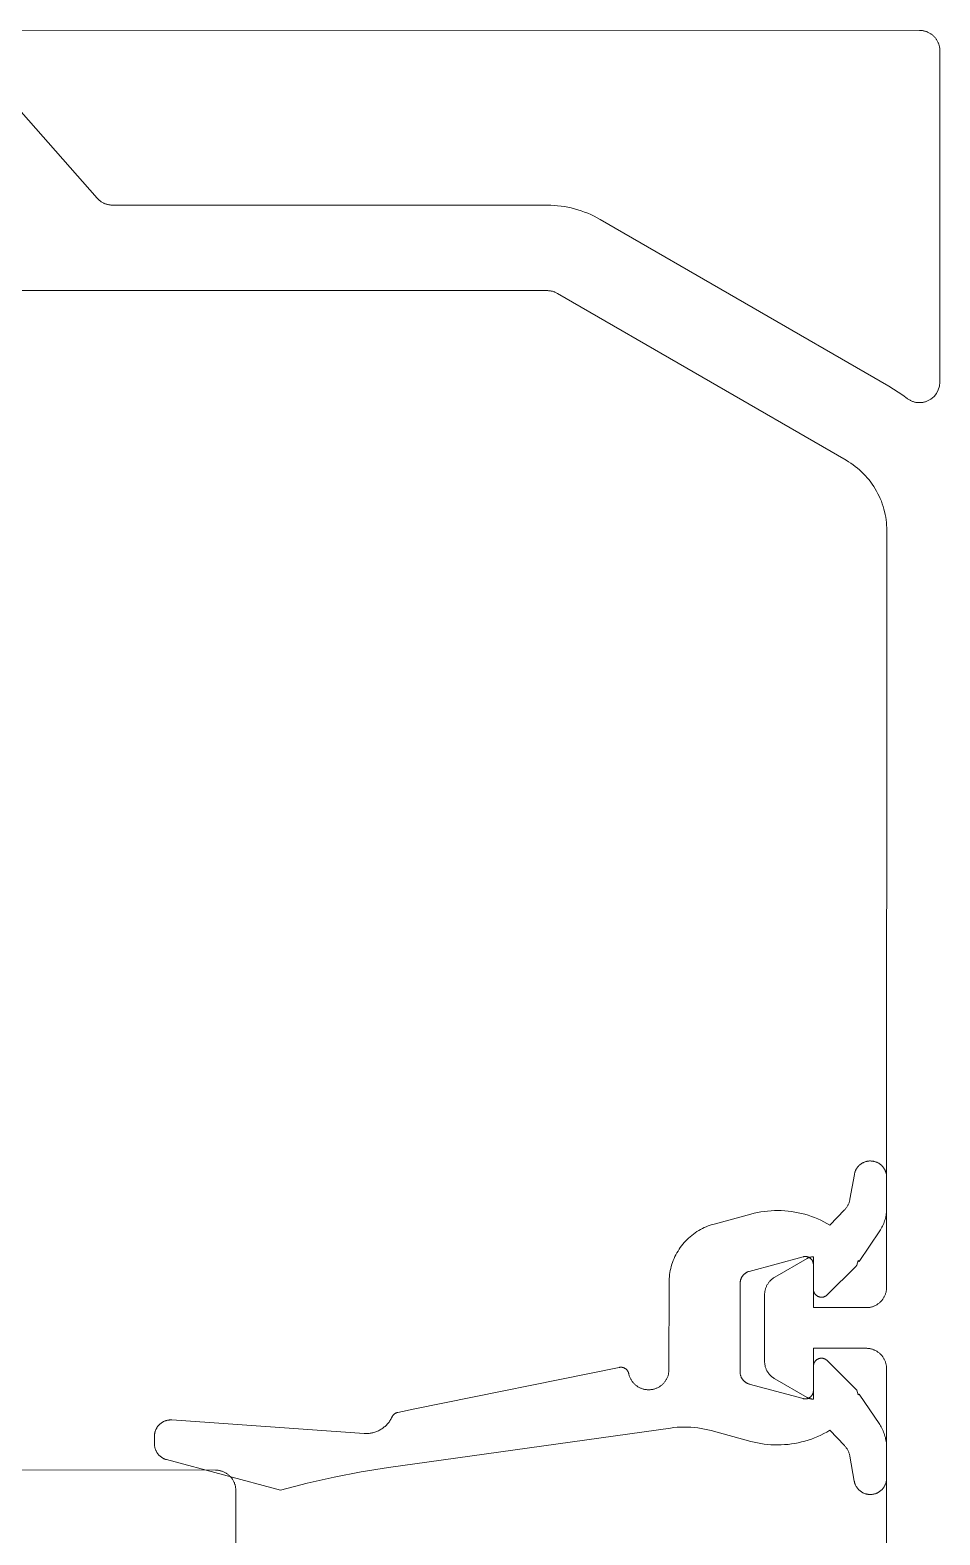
# Model space of a CAD drawing. Header units: metres. Extents: x 19 to 230, y -653 to -519.
# Drawn here: x 27.09404 to 27.11641, y -529.96404 to -529.92705 of the extents above; entities that cross this region are included whole.
import ezdxf

# ---------------------------------------------------------------- set-up
doc = ezdxf.new("R2010")
doc.units = ezdxf.units.M
doc.header["$LTSCALE"] = 0.0125
doc.layers.add('05Fenster', color=171, linetype='Continuous', lineweight=15)
doc.layers.add('Fenster2', color=161, linetype='Continuous', lineweight=5)

# ---------------------------------------------------------------- blocks, each defined once
blk = doc.blocks.new('ElementFe seite')
at = {"layer": 'Fenster2', "flags": 128}
for points in [[(59.8, 176.047), (59.8, 147.2)], [(75.799, 150.2), (75.799, 167.3)], [(59.8, 149.894), (59.8, 149.908), (59.801, 149.922), (59.802, 149.935), (59.804, 149.949), (59.806, 149.963), (59.809, 149.976), (59.812, 149.99), (59.815, 150.003), (59.819, 150.016), (59.824, 150.029), (59.828, 150.042), (59.834, 150.055), (59.84, 150.067), (59.846, 150.08), (59.852, 150.092), (59.859, 150.104), (59.867, 150.115), (59.875, 150.127), (59.883, 150.138), (59.892, 150.149), (59.9, 150.159), (59.91, 150.169), (59.919, 150.179), (59.929, 150.189), (59.94, 150.198), (59.95, 150.207), (59.961, 150.215), (59.973, 150.223), (59.984, 150.231), (59.996, 150.238), (60.008, 150.245), (60.02, 150.251), (60.032, 150.257), (60.045, 150.263), (60.058, 150.268), (60.071, 150.273), (60.084, 150.277), (60.097, 150.281), (60.111, 150.284), (60.124, 150.287), (60.138, 150.289), (60.151, 150.291), (60.165, 150.292), (60.179, 150.293), (60.193, 150.294), (60.206, 150.294), (60.22, 150.293), (60.234, 150.293), (60.248, 150.291), (60.261, 150.289), (60.275, 150.287), (60.289, 150.284), (60.302, 150.281), (60.315, 150.277), (60.328, 150.273), (60.341, 150.268), (60.354, 150.263), (60.367, 150.258), (60.379, 150.252), (60.392, 150.245), (60.404, 150.238), (60.415, 150.231), (60.427, 150.223), (60.438, 150.215), (60.449, 150.207), (60.46, 150.198), (60.47, 150.189), (60.48, 150.18), (60.49, 150.17), (60.499, 150.16), (60.508, 150.149), (60.517, 150.138), (60.525, 150.127), (60.533, 150.116), (60.54, 150.104), (60.547, 150.093), (60.554, 150.08), (60.56, 150.068), (60.566, 150.056), (60.571, 150.043), (60.576, 150.03), (60.581, 150.017), (60.585, 150.004), (60.588, 149.99), (60.591, 149.977), (60.594, 149.963)], [(76.299, 149.7), (76.282, 149.7), (76.265, 149.701), (76.248, 149.702), (76.231, 149.704), (76.215, 149.707), (76.198, 149.71), (76.181, 149.714), (76.165, 149.718), (76.148, 149.723), (76.132, 149.729), (76.116, 149.735), (76.1, 149.741), (76.085, 149.748), (76.069, 149.756), (76.054, 149.764), (76.04, 149.773), (76.025, 149.782), (76.011, 149.791), (75.997, 149.801), (75.984, 149.812), (75.971, 149.823), (75.958, 149.834), (75.946, 149.846), (75.934, 149.859), (75.923, 149.871), (75.912, 149.884), (75.901, 149.898), (75.891, 149.911), (75.881, 149.926), (75.872, 149.94), (75.864, 149.955), (75.856, 149.97), (75.848, 149.985), (75.841, 150.001), (75.834, 150.016), (75.828, 150.032), (75.823, 150.049), (75.818, 150.065), (75.814, 150.081), (75.81, 150.098), (75.807, 150.115), (75.804, 150.132), (75.802, 150.149), (75.801, 150.166), (75.8, 150.183), (75.799, 150.2)], [(59.8, 149.131), (59.8, 149.894)], [(60.594, 149.963), (60.702, 149.351)], [(72.042, 149.634), (72.714, 149.74), (73.381, 149.869), (74.043, 150.02), (74.7, 150.194)], [(74.7, 150.194), (77.504, 149.443)], [(65.115, 148.661), (71.4, 149.544)], [(71.4, 149.544), (72.042, 149.634)], [(85.799, 149.7), (76.299, 149.7)], [(59.969, 148.574), (59.951, 148.603), (59.933, 148.633), (59.916, 148.664), (59.9, 148.695), (59.886, 148.726), (59.872, 148.758), (59.86, 148.791), (59.848, 148.824), (59.838, 148.857), (59.829, 148.89), (59.822, 148.924), (59.815, 148.958), (59.81, 148.993), (59.805, 149.027), (59.802, 149.062), (59.801, 149.096), (59.8, 149.131)], [(60.702, 149.351), (60.705, 149.334), (60.709, 149.317), (60.714, 149.3), (60.719, 149.283), (60.724, 149.267), (60.731, 149.251), (60.737, 149.235), (60.745, 149.219), (60.753, 149.204), (60.761, 149.188), (60.77, 149.173), (60.779, 149.159), (60.789, 149.145), (60.8, 149.131), (60.811, 149.117), (60.822, 149.104), (60.834, 149.091)], [(60.834, 149.091), (61.194, 148.716)], [(77.504, 149.443), (77.517, 149.439), (77.53, 149.435), (77.543, 149.43), (77.556, 149.425), (77.568, 149.419), (77.581, 149.413), (77.593, 149.407), (77.605, 149.4), (77.616, 149.393), (77.628, 149.385), (77.639, 149.377), (77.65, 149.369), (77.661, 149.36), (77.671, 149.351), (77.681, 149.341), (77.691, 149.331), (77.7, 149.321), (77.709, 149.311), (77.717, 149.3), (77.726, 149.289), (77.733, 149.277), (77.741, 149.266), (77.748, 149.254), (77.754, 149.242), (77.761, 149.229), (77.766, 149.217), (77.772, 149.204), (77.777, 149.191), (77.781, 149.178), (77.785, 149.165), (77.788, 149.152), (77.791, 149.138), (77.794, 149.125), (77.796, 149.111), (77.798, 149.098), (77.799, 149.084), (77.8, 149.07), (77.8, 149.056)], [(61.194, 148.716), (61.267, 148.758), (61.341, 148.798), (61.416, 148.835), (61.493, 148.87), (61.57, 148.902), (61.649, 148.931), (61.729, 148.958), (61.809, 148.982), (61.89, 149.003), (61.972, 149.022), (62.055, 149.038), (62.138, 149.051), (62.221, 149.061), (62.305, 149.068), (62.389, 149.073), (62.473, 149.075), (62.557, 149.074), (62.641, 149.07), (62.725, 149.063), (62.808, 149.053), (62.891, 149.041), (62.974, 149.026), (63.056, 149.008), (63.137, 148.988)], [(63.137, 148.988), (64.113, 148.723)], [(64.113, 148.723), (64.195, 148.703), (64.277, 148.685), (64.36, 148.67), (64.443, 148.657), (64.527, 148.648), (64.611, 148.641), (64.695, 148.637), (64.779, 148.636), (64.863, 148.638), (64.947, 148.643), (65.031, 148.65), (65.115, 148.661)], [(72.644, 148.797), (72.62, 148.798), (72.596, 148.799), (72.572, 148.798), (72.548, 148.797), (72.524, 148.795), (72.5, 148.792), (72.476, 148.788), (72.452, 148.784), (72.428, 148.778), (72.405, 148.772), (72.382, 148.765), (72.359, 148.758), (72.336, 148.749), (72.314, 148.74), (72.292, 148.729), (72.27, 148.719), (72.249, 148.707), (72.228, 148.695), (72.208, 148.682), (72.188, 148.668), (72.169, 148.653), (72.15, 148.638), (72.131, 148.623), (72.113, 148.606), (72.096, 148.589), (72.08, 148.572), (72.064, 148.554), (72.048, 148.535), (72.033, 148.516), (72.019, 148.496), (72.006, 148.476), (71.993, 148.455), (71.981, 148.434), (71.97, 148.413), (71.96, 148.391)], [(77.372, 148.466), (72.644, 148.797)], [(77.8, 148.865), (77.8, 148.851), (77.799, 148.838), (77.798, 148.824), (77.796, 148.81), (77.794, 148.796), (77.791, 148.782), (77.788, 148.769), (77.785, 148.755), (77.78, 148.742), (77.776, 148.729), (77.771, 148.716), (77.765, 148.703), (77.76, 148.69), (77.753, 148.678), (77.746, 148.665), (77.739, 148.653), (77.732, 148.642), (77.724, 148.63), (77.715, 148.619), (77.706, 148.608), (77.697, 148.598), (77.688, 148.588), (77.678, 148.578), (77.668, 148.568), (77.657, 148.559), (77.646, 148.55), (77.635, 148.542), (77.624, 148.534), (77.612, 148.526), (77.6, 148.519), (77.588, 148.512), (77.575, 148.506), (77.563, 148.5), (77.55, 148.495), (77.537, 148.49), (77.524, 148.485), (77.51, 148.481), (77.497, 148.477), (77.483, 148.474), (77.469, 148.472), (77.456, 148.469), (77.442, 148.468), (77.428, 148.466), (77.414, 148.466), (77.4, 148.465), (77.386, 148.466), (77.372, 148.466)], [(77.8, 149.056), (77.8, 148.865)], [(60.472, 147.825), (59.969, 148.574)], [(71.96, 148.391), (71.957, 148.385), (71.953, 148.379), (71.95, 148.373), (71.946, 148.367), (71.942, 148.361), (71.938, 148.355), (71.934, 148.35), (71.93, 148.345), (71.925, 148.339), (71.92, 148.334), (71.915, 148.329), (71.91, 148.325), (71.905, 148.32), (71.899, 148.316), (71.894, 148.312), (71.888, 148.308), (71.882, 148.304), (71.876, 148.301), (71.87, 148.297), (71.864, 148.294), (71.857, 148.291), (71.851, 148.289), (71.844, 148.286), (71.838, 148.284), (71.831, 148.282), (71.824, 148.28), (71.818, 148.279)], [(71.4, 148.194), (66.374, 147.171)], [(71.818, 148.279), (71.4, 148.194)], [(60.5, 147.844), (60.472, 147.825)], [(60.534, 147.732), (60.5, 147.844)], [(60.559, 147.702), (60.534, 147.732)], [(61.259, 147.002), (60.559, 147.702)], [(61.6, 147.95), (61.61, 147.95), (61.62, 147.949), (61.629, 147.949), (61.639, 147.947), (61.649, 147.946), (61.659, 147.944), (61.668, 147.942), (61.678, 147.94), (61.687, 147.937), (61.696, 147.934), (61.706, 147.931), (61.715, 147.927), (61.724, 147.923), (61.733, 147.919), (61.741, 147.915), (61.75, 147.91)], [(61.6, 146.7), (61.6, 147.95)], [(61.852, 147.937), (61.846, 147.939), (61.839, 147.94), (61.832, 147.942), (61.825, 147.943), (61.818, 147.943), (61.811, 147.944), (61.804, 147.944), (61.798, 147.944), (61.791, 147.944), (61.784, 147.943), (61.777, 147.943), (61.77, 147.942), (61.763, 147.941), (61.756, 147.939), (61.75, 147.938), (61.743, 147.936), (61.736, 147.934), (61.73, 147.931), (61.723, 147.929), (61.717, 147.926), (61.711, 147.923), (61.705, 147.92), (61.699, 147.916), (61.693, 147.913), (61.687, 147.909), (61.681, 147.905), (61.676, 147.901), (61.67, 147.896), (61.665, 147.892), (61.66, 147.887), (61.655, 147.882), (61.651, 147.877), (61.646, 147.872), (61.642, 147.866), (61.638, 147.861), (61.634, 147.855), (61.63, 147.849), (61.626, 147.843), (61.623, 147.837), (61.62, 147.831), (61.617, 147.825), (61.614, 147.818), (61.612, 147.812), (61.61, 147.805), (61.608, 147.799), (61.606, 147.792), (61.604, 147.785), (61.603, 147.779), (61.602, 147.772), (61.601, 147.765), (61.6, 147.758), (61.6, 147.751), (61.6, 147.744)], [(61.6, 147.744), (61.6, 147.144)], [(61.75, 147.91), (62.55, 147.448)], [(63.178, 147.578), (61.852, 147.937)], [(66.139, 147.326), (66.135, 147.343), (66.13, 147.359), (66.125, 147.376), (66.12, 147.393), (66.113, 147.409), (66.107, 147.425), (66.099, 147.441), (66.091, 147.456), (66.083, 147.471), (66.074, 147.486), (66.064, 147.501), (66.054, 147.515), (66.044, 147.529), (66.033, 147.543), (66.021, 147.556), (66.009, 147.569), (65.997, 147.581), (65.984, 147.593), (65.971, 147.604), (65.957, 147.615), (65.944, 147.626), (65.929, 147.636), (65.915, 147.645), (65.9, 147.654), (65.884, 147.663), (65.869, 147.671), (65.853, 147.678), (65.837, 147.685), (65.821, 147.691), (65.804, 147.697), (65.787, 147.702), (65.771, 147.706), (65.754, 147.71), (65.736, 147.713), (65.719, 147.716), (65.702, 147.718), (65.685, 147.72), (65.667, 147.721), (65.65, 147.721), (65.632, 147.721), (65.615, 147.72), (65.597, 147.718), (65.58, 147.716), (65.563, 147.713), (65.546, 147.71), (65.529, 147.706), (65.512, 147.702), (65.495, 147.696), (65.479, 147.691), (65.462, 147.684), (65.446, 147.678), (65.431, 147.67), (65.415, 147.662), (65.4, 147.654), (65.385, 147.645), (65.37, 147.635), (65.356, 147.625), (65.342, 147.615), (65.328, 147.604), (65.315, 147.592), (65.303, 147.581), (65.29, 147.568), (65.278, 147.555), (65.267, 147.542), (65.256, 147.529), (65.245, 147.515), (65.235, 147.5), (65.226, 147.486), (65.217, 147.471), (65.208, 147.456), (65.201, 147.44), (65.193, 147.424), (65.186, 147.408), (65.18, 147.392), (65.174, 147.375), (65.169, 147.359), (65.165, 147.342), (65.161, 147.325), (65.158, 147.308), (65.155, 147.291), (65.153, 147.273), (65.151, 147.256), (65.15, 147.238), (65.15, 147.221)], [(62.55, 147.448), (62.565, 147.439), (62.58, 147.429), (62.594, 147.419), (62.608, 147.409), (62.621, 147.398), (62.635, 147.386), (62.647, 147.375), (62.66, 147.362), (62.672, 147.349), (62.683, 147.336), (62.694, 147.323), (62.705, 147.309), (62.715, 147.295), (62.724, 147.28), (62.733, 147.265), (62.741, 147.25), (62.749, 147.234), (62.757, 147.218), (62.764, 147.202), (62.77, 147.186), (62.776, 147.169), (62.781, 147.153), (62.785, 147.136), (62.789, 147.119), (62.792, 147.102), (62.795, 147.085), (62.797, 147.067), (62.799, 147.05), (62.8, 147.032), (62.8, 147.015)], [(63.4, 147.288), (63.4, 147.299), (63.399, 147.309), (63.398, 147.319), (63.397, 147.329), (63.396, 147.34), (63.394, 147.35), (63.391, 147.36), (63.389, 147.37), (63.386, 147.38), (63.382, 147.389), (63.379, 147.399), (63.375, 147.408), (63.371, 147.418), (63.366, 147.427), (63.361, 147.436), (63.356, 147.445), (63.35, 147.454), (63.344, 147.462), (63.338, 147.471), (63.332, 147.479), (63.325, 147.486), (63.318, 147.494), (63.311, 147.501), (63.304, 147.509), (63.296, 147.515), (63.288, 147.522), (63.28, 147.528), (63.271, 147.534), (63.263, 147.54), (63.254, 147.546), (63.245, 147.551), (63.236, 147.556), (63.227, 147.56), (63.217, 147.564), (63.208, 147.568), (63.198, 147.572), (63.188, 147.575), (63.178, 147.578)], [(63.4, 145.099), (63.4, 147.288)], [(66.374, 147.171), (66.368, 147.17), (66.361, 147.169), (66.354, 147.168), (66.347, 147.168), (66.34, 147.167), (66.333, 147.167), (66.326, 147.168), (66.319, 147.168), (66.312, 147.169), (66.305, 147.169), (66.299, 147.171), (66.292, 147.172), (66.285, 147.174), (66.278, 147.175), (66.272, 147.177), (66.265, 147.18), (66.259, 147.182), (66.252, 147.185), (66.246, 147.188), (66.24, 147.191), (66.234, 147.195), (66.228, 147.198), (66.222, 147.202), (66.216, 147.206), (66.211, 147.21), (66.206, 147.215), (66.2, 147.219), (66.195, 147.224), (66.19, 147.229), (66.186, 147.234), (66.181, 147.239), (66.177, 147.244), (66.173, 147.25), (66.169, 147.256), (66.165, 147.262), (66.161, 147.267), (66.158, 147.274), (66.155, 147.28), (66.152, 147.286), (66.149, 147.292), (66.147, 147.299), (66.144, 147.305), (66.142, 147.312), (66.141, 147.319), (66.139, 147.326)], [(59.8, 147.2), (59.8, 147.183), (59.801, 147.166), (59.803, 147.149), (59.805, 147.132), (59.807, 147.115), (59.81, 147.098), (59.814, 147.082), (59.819, 147.065), (59.823, 147.049), (59.829, 147.033), (59.835, 147.017), (59.841, 147.001), (59.848, 146.985), (59.856, 146.97), (59.864, 146.955), (59.873, 146.94), (59.882, 146.926), (59.892, 146.912), (59.902, 146.898), (59.912, 146.884), (59.923, 146.871), (59.935, 146.859), (59.946, 146.846), (59.959, 146.835), (59.971, 146.823), (59.984, 146.812), (59.998, 146.802), (60.012, 146.792), (60.026, 146.782), (60.04, 146.773), (60.055, 146.764), (60.07, 146.756), (60.085, 146.748), (60.101, 146.741), (60.117, 146.735), (60.133, 146.729), (60.149, 146.723), (60.165, 146.719), (60.182, 146.714), (60.198, 146.71), (60.215, 146.707), (60.232, 146.705), (60.249, 146.703), (60.266, 146.701), (60.283, 146.7), (60.3, 146.7)], [(61.6, 147.144), (61.6, 147.137), (61.6, 147.13), (61.599, 147.123), (61.598, 147.116), (61.597, 147.109), (61.596, 147.103), (61.594, 147.096), (61.592, 147.089), (61.59, 147.082), (61.588, 147.076), (61.586, 147.069), (61.583, 147.063), (61.58, 147.057), (61.577, 147.051), (61.574, 147.045), (61.57, 147.039), (61.566, 147.033), (61.562, 147.027), (61.558, 147.021), (61.554, 147.016), (61.549, 147.011), (61.545, 147.006), (61.54, 147.001), (61.535, 146.996), (61.53, 146.991), (61.524, 146.987), (61.519, 146.983), (61.513, 146.979), (61.507, 146.975), (61.501, 146.971), (61.495, 146.968), (61.489, 146.965), (61.483, 146.962), (61.477, 146.959), (61.47, 146.957), (61.464, 146.954), (61.457, 146.952), (61.45, 146.95), (61.444, 146.949), (61.437, 146.947), (61.43, 146.946), (61.423, 146.945), (61.416, 146.944), (61.409, 146.944), (61.402, 146.944), (61.395, 146.944), (61.388, 146.944), (61.382, 146.945), (61.375, 146.945), (61.368, 146.946), (61.361, 146.948), (61.354, 146.949), (61.347, 146.951), (61.341, 146.953), (61.334, 146.955), (61.328, 146.957), (61.321, 146.96), (61.315, 146.963), (61.309, 146.966), (61.303, 146.969), (61.297, 146.973), (61.291, 146.976), (61.285, 146.98), (61.279, 146.984), (61.274, 146.989), (61.269, 146.993), (61.264, 146.998), (61.259, 147.002)], [(62.8, 147.015), (62.8, 145.385)], [(65.15, 147.221), (65.15, 145.093)], [(60.3, 146.7), (61.6, 146.7)], [(60.3, 145.7), (60.283, 145.7), (60.266, 145.699), (60.249, 145.697), (60.232, 145.695), (60.215, 145.693), (60.198, 145.69), (60.182, 145.686), (60.165, 145.681), (60.149, 145.677), (60.133, 145.671), (60.117, 145.665), (60.101, 145.659), (60.085, 145.652), (60.07, 145.644), (60.055, 145.636), (60.04, 145.627), (60.026, 145.618), (60.012, 145.608), (59.998, 145.598), (59.984, 145.588), (59.971, 145.577), (59.959, 145.565), (59.946, 145.554), (59.935, 145.541), (59.923, 145.529), (59.912, 145.516), (59.902, 145.502), (59.892, 145.488), (59.882, 145.474), (59.873, 145.46), (59.864, 145.445), (59.856, 145.43), (59.848, 145.415), (59.841, 145.399), (59.835, 145.383), (59.829, 145.367), (59.823, 145.351), (59.819, 145.335), (59.814, 145.318), (59.81, 145.302), (59.807, 145.285), (59.805, 145.268), (59.803, 145.251), (59.801, 145.234), (59.8, 145.217), (59.8, 145.2)], [(61.6, 145.7), (60.3, 145.7)], [(61.259, 145.385), (61.264, 145.39), (61.269, 145.395), (61.274, 145.399), (61.279, 145.403), (61.285, 145.408), (61.291, 145.411), (61.297, 145.415), (61.303, 145.419), (61.309, 145.422), (61.315, 145.425), (61.321, 145.428), (61.328, 145.43), (61.334, 145.433), (61.341, 145.435), (61.347, 145.437), (61.354, 145.439), (61.361, 145.44), (61.368, 145.441), (61.375, 145.442), (61.382, 145.443), (61.388, 145.444), (61.395, 145.444), (61.402, 145.444), (61.409, 145.444), (61.416, 145.443), (61.423, 145.443), (61.43, 145.442), (61.437, 145.44), (61.444, 145.439), (61.45, 145.437), (61.457, 145.436), (61.464, 145.433), (61.47, 145.431), (61.477, 145.429), (61.483, 145.426), (61.489, 145.423), (61.495, 145.42), (61.501, 145.416), (61.507, 145.413), (61.513, 145.409), (61.519, 145.405), (61.524, 145.401), (61.53, 145.396), (61.535, 145.392), (61.54, 145.387), (61.545, 145.382), (61.549, 145.377), (61.554, 145.372), (61.558, 145.366), (61.562, 145.361), (61.566, 145.355), (61.57, 145.349), (61.574, 145.343), (61.577, 145.337), (61.58, 145.331), (61.583, 145.325), (61.586, 145.318), (61.588, 145.312), (61.59, 145.305), (61.592, 145.299), (61.594, 145.292), (61.596, 145.285), (61.597, 145.278), (61.598, 145.271), (61.599, 145.265), (61.6, 145.258), (61.6, 145.251), (61.6, 145.244)], [(61.6, 144.45), (61.6, 145.7)], [(59.8, 145.2), (59.8, 126.6)], [(60.559, 144.685), (61.259, 145.385)], [(61.6, 145.244), (61.6, 144.644)], [(62.8, 145.385), (62.8, 145.368), (62.799, 145.35), (62.797, 145.333), (62.795, 145.315), (62.792, 145.298), (62.789, 145.281), (62.785, 145.264), (62.781, 145.247), (62.776, 145.231), (62.77, 145.214), (62.764, 145.198), (62.757, 145.182), (62.749, 145.166), (62.741, 145.15), (62.733, 145.135), (62.724, 145.12), (62.715, 145.105), (62.705, 145.091), (62.694, 145.077), (62.683, 145.064), (62.672, 145.051), (62.66, 145.038), (62.647, 145.025), (62.635, 145.014), (62.621, 145.002), (62.608, 144.991), (62.594, 144.981), (62.58, 144.971), (62.565, 144.961), (62.55, 144.952)], [(63.178, 144.81), (63.188, 144.813), (63.198, 144.816), (63.208, 144.82), (63.217, 144.823), (63.227, 144.828), (63.236, 144.832), (63.245, 144.837), (63.254, 144.842), (63.263, 144.848), (63.271, 144.853), (63.28, 144.859), (63.288, 144.866), (63.296, 144.872), (63.304, 144.879), (63.311, 144.886), (63.318, 144.894), (63.325, 144.901), (63.332, 144.909), (63.338, 144.917), (63.344, 144.925), (63.35, 144.934), (63.356, 144.943), (63.361, 144.952), (63.366, 144.961), (63.371, 144.97), (63.375, 144.979), (63.379, 144.989), (63.382, 144.998), (63.386, 145.008), (63.389, 145.018), (63.391, 145.028), (63.394, 145.038), (63.396, 145.048), (63.397, 145.058), (63.398, 145.069), (63.399, 145.079), (63.4, 145.089), (63.4, 145.099)], [(65.15, 145.093), (65.149, 145.042), (65.146, 144.99), (65.142, 144.939), (65.136, 144.887), (65.128, 144.837), (65.118, 144.786), (65.107, 144.736), (65.094, 144.686), (65.079, 144.636), (65.062, 144.588), (65.044, 144.539), (65.024, 144.492), (65.003, 144.445), (64.98, 144.399), (64.955, 144.354), (64.929, 144.309), (64.901, 144.266), (64.872, 144.223), (64.841, 144.182), (64.809, 144.141), (64.776, 144.102), (64.741, 144.064), (64.705, 144.027), (64.668, 143.991), (64.629, 143.957), (64.59, 143.924), (64.549, 143.892), (64.507, 143.862), (64.464, 143.833), (64.421, 143.806), (64.376, 143.78), (64.33, 143.756), (64.284, 143.734), (64.237, 143.713), (64.189, 143.693), (64.141, 143.676), (64.092, 143.66), (64.042, 143.645)], [(60.5, 144.544), (60.535, 144.657)], [(60.535, 144.657), (60.559, 144.685)], [(62.55, 144.952), (61.75, 144.49)], [(61.852, 144.451), (63.178, 144.81)], [(59.969, 143.814), (60.472, 144.563)], [(60.472, 144.563), (60.5, 144.544)], [(61.6, 144.644), (61.6, 144.637), (61.6, 144.63), (61.601, 144.623), (61.602, 144.616), (61.603, 144.609), (61.604, 144.602), (61.606, 144.596), (61.608, 144.589), (61.61, 144.582), (61.612, 144.576), (61.614, 144.569), (61.617, 144.563), (61.62, 144.557), (61.623, 144.55), (61.626, 144.544), (61.63, 144.538), (61.634, 144.532), (61.638, 144.527), (61.642, 144.521), (61.646, 144.516), (61.651, 144.511), (61.655, 144.505), (61.66, 144.501), (61.665, 144.496), (61.67, 144.491), (61.676, 144.487), (61.681, 144.483), (61.687, 144.479), (61.693, 144.475), (61.699, 144.471), (61.705, 144.468), (61.711, 144.465), (61.717, 144.462), (61.723, 144.459), (61.73, 144.456), (61.736, 144.454), (61.743, 144.452), (61.75, 144.45), (61.756, 144.448), (61.763, 144.447), (61.77, 144.446), (61.777, 144.445), (61.784, 144.444), (61.791, 144.444), (61.798, 144.444), (61.804, 144.444), (61.811, 144.444), (61.818, 144.444), (61.825, 144.445), (61.832, 144.446), (61.839, 144.447), (61.846, 144.449), (61.852, 144.451)], [(61.75, 144.49), (61.741, 144.485), (61.733, 144.481), (61.724, 144.477), (61.715, 144.473), (61.706, 144.469), (61.696, 144.466), (61.687, 144.463), (61.678, 144.46), (61.668, 144.458), (61.659, 144.456), (61.649, 144.454), (61.639, 144.453), (61.629, 144.451), (61.62, 144.451), (61.61, 144.45), (61.6, 144.45)], [(59.8, 143.257), (59.801, 143.292), (59.802, 143.326), (59.805, 143.361), (59.81, 143.395), (59.815, 143.43), (59.822, 143.464), (59.829, 143.498), (59.838, 143.531), (59.848, 143.564), (59.86, 143.597), (59.872, 143.63), (59.886, 143.662), (59.9, 143.693), (59.916, 143.724), (59.933, 143.755), (59.951, 143.785), (59.969, 143.814)], [(61.194, 143.671), (60.834, 143.297)], [(63.137, 143.4), (63.056, 143.379), (62.974, 143.362), (62.891, 143.346), (62.808, 143.334), (62.725, 143.325), (62.641, 143.318), (62.557, 143.314), (62.473, 143.313), (62.389, 143.315), (62.305, 143.319), (62.221, 143.327), (62.138, 143.337), (62.055, 143.35), (61.972, 143.366), (61.89, 143.384), (61.809, 143.406), (61.728, 143.43), (61.649, 143.456), (61.57, 143.486), (61.492, 143.518), (61.416, 143.552), (61.34, 143.59), (61.266, 143.629), (61.194, 143.671)], [(64.042, 143.645), (63.137, 143.4)], [(59.8, 142.494), (59.8, 143.257)], [(60.834, 143.297), (60.822, 143.284), (60.811, 143.271), (60.8, 143.257), (60.789, 143.243), (60.779, 143.229), (60.77, 143.214), (60.761, 143.2), (60.753, 143.184), (60.745, 143.169), (60.737, 143.153), (60.731, 143.137), (60.724, 143.121), (60.719, 143.104), (60.714, 143.088), (60.709, 143.071), (60.705, 143.054), (60.702, 143.037)], [(60.702, 143.037), (60.594, 142.425)], [(60.594, 142.425), (60.591, 142.411), (60.588, 142.398), (60.585, 142.384), (60.581, 142.371), (60.576, 142.358), (60.571, 142.345), (60.566, 142.332), (60.56, 142.32), (60.554, 142.307), (60.547, 142.295), (60.54, 142.284), (60.533, 142.272), (60.525, 142.261), (60.517, 142.25), (60.508, 142.239), (60.499, 142.228), (60.49, 142.218), (60.48, 142.208), (60.47, 142.199), (60.46, 142.19), (60.449, 142.181), (60.438, 142.172), (60.427, 142.164), (60.415, 142.157), (60.404, 142.15), (60.392, 142.143), (60.379, 142.136), (60.367, 142.13), (60.354, 142.125), (60.341, 142.12), (60.328, 142.115), (60.315, 142.111), (60.302, 142.107), (60.289, 142.104), (60.275, 142.101), (60.261, 142.099), (60.248, 142.097), (60.234, 142.095), (60.22, 142.094), (60.206, 142.094), (60.193, 142.094), (60.179, 142.095), (60.165, 142.095), (60.151, 142.097), (60.138, 142.099), (60.124, 142.101), (60.111, 142.104), (60.097, 142.107), (60.084, 142.111), (60.071, 142.115), (60.058, 142.12), (60.045, 142.125), (60.032, 142.131), (60.02, 142.137), (60.008, 142.143), (59.996, 142.15), (59.984, 142.157), (59.973, 142.165), (59.961, 142.173), (59.95, 142.181), (59.94, 142.19), (59.929, 142.199), (59.919, 142.209), (59.91, 142.219), (59.9, 142.229), (59.892, 142.239), (59.883, 142.25), (59.875, 142.261), (59.867, 142.273), (59.859, 142.284), (59.852, 142.296), (59.846, 142.308), (59.84, 142.321), (59.834, 142.333), (59.828, 142.346), (59.824, 142.359), (59.819, 142.372), (59.815, 142.385), (59.812, 142.398), (59.809, 142.412), (59.806, 142.425), (59.804, 142.439), (59.802, 142.453), (59.801, 142.466), (59.8, 142.48), (59.8, 142.494)], [(59.8, 126.6), (59.801, 126.532), (59.805, 126.465), (59.81, 126.398), (59.818, 126.331), (59.828, 126.264), (59.841, 126.197), (59.856, 126.131), (59.873, 126.066), (59.892, 126.001), (59.913, 125.937), (59.936, 125.874), (59.962, 125.811), (59.99, 125.75), (60.02, 125.689), (60.051, 125.629), (60.085, 125.571), (60.121, 125.514), (60.158, 125.457), (60.198, 125.403), (60.239, 125.349), (60.282, 125.297), (60.327, 125.247), (60.374, 125.198), (60.422, 125.15), (60.472, 125.105), (60.523, 125.061), (60.576, 125.018), (60.63, 124.978), (60.685, 124.939), (60.742, 124.903), (60.8, 124.868)], [(60.8, 124.868), (67.903, 120.767)], [(58.582, 123.224), (58.537, 123.139)], [(58.642, 123.299), (58.582, 123.224)], [(58.716, 123.362), (58.642, 123.299)], [(58.8, 123.409), (58.716, 123.362)], [(59.304, 123.347), (59.291, 123.357), (59.276, 123.367), (59.262, 123.376), (59.247, 123.385), (59.232, 123.393), (59.217, 123.401), (59.201, 123.408), (59.185, 123.415), (59.169, 123.421), (59.153, 123.426), (59.136, 123.431), (59.12, 123.436), (59.103, 123.44), (59.086, 123.443), (59.069, 123.446), (59.052, 123.448), (59.035, 123.449), (59.018, 123.45), (59.001, 123.45), (58.983, 123.45), (58.966, 123.449), (58.949, 123.448), (58.932, 123.446), (58.915, 123.443), (58.898, 123.44), (58.881, 123.436), (58.865, 123.432), (58.848, 123.427), (58.832, 123.421), (58.816, 123.415), (58.8, 123.409)], [(59.75, 123.049), (59.635, 123.118), (59.522, 123.191), (59.412, 123.267), (59.304, 123.347)], [(58.51, 123.046), (58.5, 122.951)], [(58.5, 122.951), (58.5, 114.8)], [(58.537, 123.139), (58.51, 123.046)], [(66.853, 118.948), (59.75, 123.049)], [(67.903, 120.767), (67.917, 120.759), (67.932, 120.752), (67.947, 120.745), (67.962, 120.738), (67.977, 120.732), (67.992, 120.727), (68.008, 120.722), (68.024, 120.717), (68.04, 120.713), (68.056, 120.71), (68.072, 120.707), (68.088, 120.704), (68.104, 120.702), (68.12, 120.701), (68.137, 120.7), (68.153, 120.7)], [(68.153, 120.7), (82.735, 120.7)], [(68.153, 118.6), (68.068, 118.601), (67.983, 118.606), (67.898, 118.613), (67.814, 118.622), (67.73, 118.635), (67.646, 118.65), (67.563, 118.668), (67.48, 118.689), (67.398, 118.712), (67.317, 118.738), (67.237, 118.767), (67.158, 118.798), (67.08, 118.832), (67.003, 118.868), (66.927, 118.907), (66.853, 118.948)], [(78.846, 118.6), (68.153, 118.6)], [(79.221, 118.431), (79.21, 118.443), (79.198, 118.455), (79.186, 118.467), (79.173, 118.478), (79.16, 118.489), (79.147, 118.5), (79.133, 118.51), (79.119, 118.519), (79.105, 118.528), (79.09, 118.537), (79.075, 118.545), (79.06, 118.552), (79.044, 118.559), (79.029, 118.566), (79.013, 118.571), (78.997, 118.577), (78.98, 118.582), (78.964, 118.586), (78.947, 118.59), (78.931, 118.593), (78.914, 118.595), (78.897, 118.597), (78.88, 118.599), (78.863, 118.6), (78.846, 118.6)], [(82.423, 114.798), (79.221, 118.431)], [(58.5, 114.8), (58.5, 114.783), (58.501, 114.766), (58.503, 114.749), (58.505, 114.732), (58.507, 114.715), (58.51, 114.698), (58.514, 114.682), (58.519, 114.665), (58.523, 114.649), (58.529, 114.633), (58.535, 114.617), (58.541, 114.601), (58.548, 114.585), (58.556, 114.57), (58.564, 114.555), (58.573, 114.54), (58.582, 114.526), (58.592, 114.512), (58.602, 114.498), (58.612, 114.484), (58.623, 114.471), (58.635, 114.459), (58.646, 114.446), (58.659, 114.435), (58.671, 114.423), (58.684, 114.412), (58.698, 114.402), (58.712, 114.392), (58.726, 114.382), (58.74, 114.373), (58.755, 114.364), (58.77, 114.356), (58.785, 114.348), (58.801, 114.341), (58.817, 114.335), (58.833, 114.329), (58.849, 114.323), (58.865, 114.319), (58.882, 114.314), (58.898, 114.31), (58.915, 114.307), (58.932, 114.305), (58.949, 114.303), (58.966, 114.301), (58.983, 114.3), (59, 114.3)], [(59, 114.3), (82.198, 114.3)]]:
    blk.add_lwpolyline(points, dxfattribs=at)

msp = doc.modelspace()

# ---------------------------------------------------------------- block references
at = {"layer": '05Fenster', "xscale": 0.001, "yscale": 0.001, "zscale": 0.001, "rotation": 179.98}
msp.add_blockref('ElementFe seite', (27.174949, -529.812774), dxfattribs=at)

doc.saveas('drawing.dxf')
